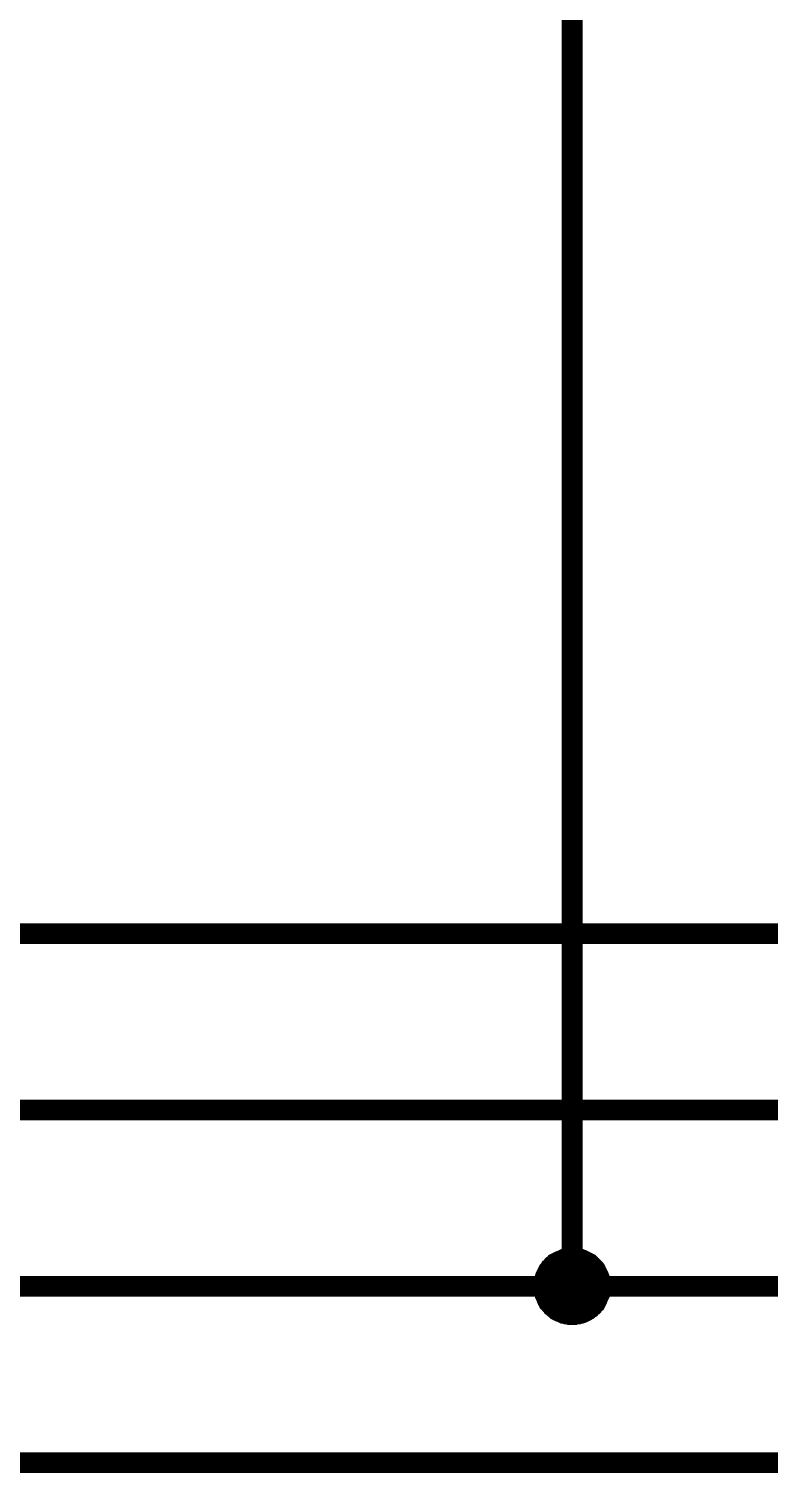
# Model space of a CAD drawing. Header units: millimetres. Extents: x 0 to 594, y 0 to 420.
# Drawn here: x 272.56 to 283.22, y 120.84 to 141.65 of the extents above; entities that cross this region are included whole.
import ezdxf

# ---------------------------------------------------------------- set-up
doc = ezdxf.new("R2010")
doc.units = ezdxf.units.MM
doc.layers.add('Sheet', color=255, linetype='Continuous')

msp = doc.modelspace()

# ---------------------------------------------------------------- linework, layer by layer
at = {"layer": 'Sheet', "color": 0}
for points, const_width in [([(280.385, 142.297), (280.385, 123.532)], 0.3), ([(296.989, 128.612), (258.383, 128.612), (251.387, 128.612)], 0.3), ([(296.989, 126.072), (269.389, 126.072), (251.387, 126.072)], 0.3), ([(279.877, 123.532), (279.877, 123.564), (279.877, 123.585), (279.887, 123.606), (279.887, 123.638), (279.898, 123.659), (279.898, 123.68), (279.909, 123.712), (279.919, 123.733), (279.93, 123.754), (279.94, 123.775), (279.951, 123.796), (279.961, 123.818), (279.983, 123.839), (279.993, 123.86), (280.014, 123.871), (280.025, 123.892), (280.046, 123.913), (280.067, 123.923), (280.078, 123.945), (280.099, 123.955), (280.12, 123.966), (280.141, 123.976), (280.163, 123.987), (280.194, 123.998), (280.215, 124.008), (280.237, 124.019), (280.258, 124.029), (280.279, 124.029), (280.311, 124.029), (280.332, 124.04), (280.364, 124.04), (280.385, 124.04)], 0.0991), ([(279.877, 123.532), (279.877, 123.564), (279.877, 123.585), (279.887, 123.606), (279.887, 123.638), (279.898, 123.659), (279.898, 123.68), (279.909, 123.712), (279.919, 123.733), (279.93, 123.754), (279.94, 123.775), (279.951, 123.796), (279.961, 123.818), (279.983, 123.839), (279.993, 123.86), (280.014, 123.871), (280.025, 123.892), (280.046, 123.913), (280.067, 123.923), (280.078, 123.945), (280.099, 123.955), (280.12, 123.966), (280.141, 123.976), (280.163, 123.987), (280.194, 123.998), (280.215, 124.008), (280.237, 124.019), (280.258, 124.029), (280.279, 124.029), (280.311, 124.029), (280.332, 124.04), (280.364, 124.04), (280.385, 124.04)], 0.0991), ([(279.877, 123.532), (279.877, 123.564), (279.877, 123.585), (279.887, 123.606), (279.887, 123.638), (279.898, 123.659), (279.898, 123.68), (279.909, 123.712), (279.919, 123.733), (279.93, 123.754), (279.94, 123.775), (279.951, 123.796), (279.961, 123.818), (279.983, 123.839), (279.993, 123.86), (280.014, 123.871), (280.025, 123.892), (280.046, 123.913), (280.067, 123.923), (280.078, 123.945), (280.099, 123.955), (280.12, 123.966), (280.141, 123.976), (280.163, 123.987), (280.194, 123.998), (280.215, 124.008), (280.237, 124.019), (280.258, 124.029), (280.279, 124.029), (280.311, 124.029), (280.332, 124.04), (280.364, 124.04), (280.385, 124.04)], 0.0991), ([(279.877, 123.532), (279.877, 123.564), (279.877, 123.585), (279.887, 123.606), (279.887, 123.638), (279.898, 123.659), (279.898, 123.68), (279.909, 123.712), (279.919, 123.733), (279.93, 123.754), (279.94, 123.775), (279.951, 123.796), (279.961, 123.818), (279.983, 123.839), (279.993, 123.86), (280.014, 123.871), (280.025, 123.892), (280.046, 123.913), (280.067, 123.923), (280.078, 123.945), (280.099, 123.955), (280.12, 123.966), (280.141, 123.976), (280.163, 123.987), (280.194, 123.998), (280.215, 124.008), (280.237, 124.019), (280.258, 124.029), (280.279, 124.029), (280.311, 124.029), (280.332, 124.04), (280.364, 124.04), (280.385, 124.04)], 0.0991), ([(279.877, 123.532), (279.877, 123.564), (279.877, 123.585), (279.887, 123.606), (279.887, 123.638), (279.898, 123.659), (279.898, 123.68), (279.909, 123.712), (279.919, 123.733), (279.93, 123.754), (279.94, 123.775), (279.951, 123.796), (279.961, 123.818), (279.983, 123.839), (279.993, 123.86), (280.014, 123.871), (280.025, 123.892), (280.046, 123.913), (280.067, 123.923), (280.078, 123.945), (280.099, 123.955), (280.12, 123.966), (280.141, 123.976), (280.163, 123.987), (280.194, 123.998), (280.215, 124.008), (280.237, 124.019), (280.258, 124.029), (280.279, 124.029), (280.311, 124.029), (280.332, 124.04), (280.364, 124.04), (280.385, 124.04)], 0.0991), ([(279.877, 123.532), (279.877, 123.564), (279.877, 123.585), (279.887, 123.606), (279.887, 123.638), (279.898, 123.659), (279.898, 123.68), (279.909, 123.712), (279.919, 123.733), (279.93, 123.754), (279.94, 123.775), (279.951, 123.796), (279.961, 123.818), (279.983, 123.839), (279.993, 123.86), (280.014, 123.871), (280.025, 123.892), (280.046, 123.913), (280.067, 123.923), (280.078, 123.945), (280.099, 123.955), (280.12, 123.966), (280.141, 123.976), (280.163, 123.987), (280.194, 123.998), (280.215, 124.008), (280.237, 124.019), (280.258, 124.029), (280.279, 124.029), (280.311, 124.029), (280.332, 124.04), (280.364, 124.04), (280.385, 124.04)], 0.0991), ([(279.877, 123.532), (279.877, 123.564), (279.877, 123.585), (279.887, 123.606), (279.887, 123.638), (279.898, 123.659), (279.898, 123.68), (279.909, 123.712), (279.919, 123.733), (279.93, 123.754), (279.94, 123.775), (279.951, 123.796), (279.961, 123.818), (279.983, 123.839), (279.993, 123.86), (280.014, 123.871), (280.025, 123.892), (280.046, 123.913), (280.067, 123.923), (280.078, 123.945), (280.099, 123.955), (280.12, 123.966), (280.141, 123.976), (280.163, 123.987), (280.194, 123.998), (280.215, 124.008), (280.237, 124.019), (280.258, 124.029), (280.279, 124.029), (280.311, 124.029), (280.332, 124.04), (280.364, 124.04), (280.385, 124.04)], 0.0991), ([(279.877, 123.532), (279.877, 123.564), (279.877, 123.585), (279.887, 123.606), (279.887, 123.638), (279.898, 123.659), (279.898, 123.68), (279.909, 123.712), (279.919, 123.733), (279.93, 123.754), (279.94, 123.775), (279.951, 123.796), (279.961, 123.818), (279.983, 123.839), (279.993, 123.86), (280.014, 123.871), (280.025, 123.892), (280.046, 123.913), (280.067, 123.923), (280.078, 123.945), (280.099, 123.955), (280.12, 123.966), (280.141, 123.976), (280.163, 123.987), (280.194, 123.998), (280.215, 124.008), (280.237, 124.019), (280.258, 124.029), (280.279, 124.029), (280.311, 124.029), (280.332, 124.04), (280.364, 124.04), (280.385, 124.04)], 0.0991), ([(280.385, 124.04), (280.385, 124.04)], 0.0991), ([(280.385, 124.04), (280.417, 124.04), (280.438, 124.04), (280.459, 124.029), (280.491, 124.029), (280.512, 124.029), (280.533, 124.019), (280.565, 124.008), (280.586, 123.998), (280.607, 123.987), (280.628, 123.976), (280.649, 123.966), (280.671, 123.955), (280.692, 123.945), (280.713, 123.923), (280.723, 123.913), (280.745, 123.892), (280.766, 123.871), (280.776, 123.86), (280.797, 123.839), (280.808, 123.818), (280.819, 123.796), (280.829, 123.775), (280.84, 123.754), (280.85, 123.733), (280.861, 123.712), (280.872, 123.68), (280.882, 123.659), (280.882, 123.638), (280.882, 123.606), (280.893, 123.585), (280.893, 123.564), (280.893, 123.532)], 0.0991), ([(280.385, 124.04), (280.385, 124.04)], 0.0991), ([(280.385, 124.04), (280.417, 124.04), (280.438, 124.04), (280.459, 124.029), (280.491, 124.029), (280.512, 124.029), (280.533, 124.019), (280.565, 124.008), (280.586, 123.998), (280.607, 123.987), (280.628, 123.976), (280.649, 123.966), (280.671, 123.955), (280.692, 123.945), (280.713, 123.923), (280.723, 123.913), (280.745, 123.892), (280.766, 123.871), (280.776, 123.86), (280.797, 123.839), (280.808, 123.818), (280.819, 123.796), (280.829, 123.775), (280.84, 123.754), (280.85, 123.733), (280.861, 123.712), (280.872, 123.68), (280.882, 123.659), (280.882, 123.638), (280.882, 123.606), (280.893, 123.585), (280.893, 123.564), (280.893, 123.532)], 0.0991), ([(280.385, 124.04), (280.385, 124.04)], 0.0991), ([(280.385, 124.04), (280.417, 124.04), (280.438, 124.04), (280.459, 124.029), (280.491, 124.029), (280.512, 124.029), (280.533, 124.019), (280.565, 124.008), (280.586, 123.998), (280.607, 123.987), (280.628, 123.976), (280.649, 123.966), (280.671, 123.955), (280.692, 123.945), (280.713, 123.923), (280.723, 123.913), (280.745, 123.892), (280.766, 123.871), (280.776, 123.86), (280.797, 123.839), (280.808, 123.818), (280.819, 123.796), (280.829, 123.775), (280.84, 123.754), (280.85, 123.733), (280.861, 123.712), (280.872, 123.68), (280.882, 123.659), (280.882, 123.638), (280.882, 123.606), (280.893, 123.585), (280.893, 123.564), (280.893, 123.532)], 0.0991), ([(280.385, 124.04), (280.385, 124.04)], 0.0991), ([(280.385, 124.04), (280.417, 124.04), (280.438, 124.04), (280.459, 124.029), (280.491, 124.029), (280.512, 124.029), (280.533, 124.019), (280.565, 124.008), (280.586, 123.998), (280.607, 123.987), (280.628, 123.976), (280.649, 123.966), (280.671, 123.955), (280.692, 123.945), (280.713, 123.923), (280.723, 123.913), (280.745, 123.892), (280.766, 123.871), (280.776, 123.86), (280.797, 123.839), (280.808, 123.818), (280.819, 123.796), (280.829, 123.775), (280.84, 123.754), (280.85, 123.733), (280.861, 123.712), (280.872, 123.68), (280.882, 123.659), (280.882, 123.638), (280.882, 123.606), (280.893, 123.585), (280.893, 123.564), (280.893, 123.532)], 0.0991), ([(280.385, 124.04), (280.385, 124.04)], 0.0991), ([(280.385, 124.04), (280.417, 124.04), (280.438, 124.04), (280.459, 124.029), (280.491, 124.029), (280.512, 124.029), (280.533, 124.019), (280.565, 124.008), (280.586, 123.998), (280.607, 123.987), (280.628, 123.976), (280.649, 123.966), (280.671, 123.955), (280.692, 123.945), (280.713, 123.923), (280.723, 123.913), (280.745, 123.892), (280.766, 123.871), (280.776, 123.86), (280.797, 123.839), (280.808, 123.818), (280.819, 123.796), (280.829, 123.775), (280.84, 123.754), (280.85, 123.733), (280.861, 123.712), (280.872, 123.68), (280.882, 123.659), (280.882, 123.638), (280.882, 123.606), (280.893, 123.585), (280.893, 123.564), (280.893, 123.532)], 0.0991), ([(280.385, 124.04), (280.385, 124.04)], 0.0991), ([(280.385, 124.04), (280.417, 124.04), (280.438, 124.04), (280.459, 124.029), (280.491, 124.029), (280.512, 124.029), (280.533, 124.019), (280.565, 124.008), (280.586, 123.998), (280.607, 123.987), (280.628, 123.976), (280.649, 123.966), (280.671, 123.955), (280.692, 123.945), (280.713, 123.923), (280.723, 123.913), (280.745, 123.892), (280.766, 123.871), (280.776, 123.86), (280.797, 123.839), (280.808, 123.818), (280.819, 123.796), (280.829, 123.775), (280.84, 123.754), (280.85, 123.733), (280.861, 123.712), (280.872, 123.68), (280.882, 123.659), (280.882, 123.638), (280.882, 123.606), (280.893, 123.585), (280.893, 123.564), (280.893, 123.532)], 0.0991), ([(280.385, 124.04), (280.385, 124.04)], 0.0991), ([(280.385, 124.04), (280.417, 124.04), (280.438, 124.04), (280.459, 124.029), (280.491, 124.029), (280.512, 124.029), (280.533, 124.019), (280.565, 124.008), (280.586, 123.998), (280.607, 123.987), (280.628, 123.976), (280.649, 123.966), (280.671, 123.955), (280.692, 123.945), (280.713, 123.923), (280.723, 123.913), (280.745, 123.892), (280.766, 123.871), (280.776, 123.86), (280.797, 123.839), (280.808, 123.818), (280.819, 123.796), (280.829, 123.775), (280.84, 123.754), (280.85, 123.733), (280.861, 123.712), (280.872, 123.68), (280.882, 123.659), (280.882, 123.638), (280.882, 123.606), (280.893, 123.585), (280.893, 123.564), (280.893, 123.532)], 0.0991), ([(280.385, 124.04), (280.385, 124.04)], 0.0991), ([(280.385, 124.04), (280.417, 124.04), (280.438, 124.04), (280.459, 124.029), (280.491, 124.029), (280.512, 124.029), (280.533, 124.019), (280.565, 124.008), (280.586, 123.998), (280.607, 123.987), (280.628, 123.976), (280.649, 123.966), (280.671, 123.955), (280.692, 123.945), (280.713, 123.923), (280.723, 123.913), (280.745, 123.892), (280.766, 123.871), (280.776, 123.86), (280.797, 123.839), (280.808, 123.818), (280.819, 123.796), (280.829, 123.775), (280.84, 123.754), (280.85, 123.733), (280.861, 123.712), (280.872, 123.68), (280.882, 123.659), (280.882, 123.638), (280.882, 123.606), (280.893, 123.585), (280.893, 123.564), (280.893, 123.532)], 0.0991), ([(296.989, 123.532), (280.385, 123.532), (251.387, 123.532)], 0.3), ([(280.385, 123.024), (280.364, 123.024), (280.332, 123.024), (280.311, 123.034), (280.279, 123.034), (280.258, 123.045), (280.237, 123.045), (280.215, 123.056), (280.194, 123.066), (280.163, 123.077), (280.141, 123.087), (280.12, 123.098), (280.099, 123.109), (280.078, 123.13), (280.067, 123.14), (280.046, 123.161), (280.025, 123.172), (280.014, 123.193), (279.993, 123.214), (279.983, 123.225), (279.961, 123.246), (279.951, 123.267), (279.94, 123.288), (279.93, 123.31), (279.919, 123.341), (279.909, 123.363), (279.898, 123.384), (279.898, 123.405), (279.887, 123.426), (279.887, 123.458), (279.877, 123.479), (279.877, 123.511), (279.877, 123.532)], 0.0991), ([(279.877, 123.532), (279.877, 123.532)], 0.0991), ([(280.385, 123.024), (280.364, 123.024), (280.332, 123.024), (280.311, 123.034), (280.279, 123.034), (280.258, 123.045), (280.237, 123.045), (280.215, 123.056), (280.194, 123.066), (280.163, 123.077), (280.141, 123.087), (280.12, 123.098), (280.099, 123.109), (280.078, 123.13), (280.067, 123.14), (280.046, 123.161), (280.025, 123.172), (280.014, 123.193), (279.993, 123.214), (279.983, 123.225), (279.961, 123.246), (279.951, 123.267), (279.94, 123.288), (279.93, 123.31), (279.919, 123.341), (279.909, 123.363), (279.898, 123.384), (279.898, 123.405), (279.887, 123.426), (279.887, 123.458), (279.877, 123.479), (279.877, 123.511), (279.877, 123.532)], 0.0991), ([(279.877, 123.532), (279.877, 123.532)], 0.0991), ([(280.385, 123.024), (280.364, 123.024), (280.332, 123.024), (280.311, 123.034), (280.279, 123.034), (280.258, 123.045), (280.237, 123.045), (280.215, 123.056), (280.194, 123.066), (280.163, 123.077), (280.141, 123.087), (280.12, 123.098), (280.099, 123.109), (280.078, 123.13), (280.067, 123.14), (280.046, 123.161), (280.025, 123.172), (280.014, 123.193), (279.993, 123.214), (279.983, 123.225), (279.961, 123.246), (279.951, 123.267), (279.94, 123.288), (279.93, 123.31), (279.919, 123.341), (279.909, 123.363), (279.898, 123.384), (279.898, 123.405), (279.887, 123.426), (279.887, 123.458), (279.877, 123.479), (279.877, 123.511), (279.877, 123.532)], 0.0991), ([(279.877, 123.532), (279.877, 123.532)], 0.0991), ([(280.385, 123.024), (280.364, 123.024), (280.332, 123.024), (280.311, 123.034), (280.279, 123.034), (280.258, 123.045), (280.237, 123.045), (280.215, 123.056), (280.194, 123.066), (280.163, 123.077), (280.141, 123.087), (280.12, 123.098), (280.099, 123.109), (280.078, 123.13), (280.067, 123.14), (280.046, 123.161), (280.025, 123.172), (280.014, 123.193), (279.993, 123.214), (279.983, 123.225), (279.961, 123.246), (279.951, 123.267), (279.94, 123.288), (279.93, 123.31), (279.919, 123.341), (279.909, 123.363), (279.898, 123.384), (279.898, 123.405), (279.887, 123.426), (279.887, 123.458), (279.877, 123.479), (279.877, 123.511), (279.877, 123.532)], 0.0991), ([(279.877, 123.532), (279.877, 123.532)], 0.0991), ([(280.385, 123.024), (280.364, 123.024), (280.332, 123.024), (280.311, 123.034), (280.279, 123.034), (280.258, 123.045), (280.237, 123.045), (280.215, 123.056), (280.194, 123.066), (280.163, 123.077), (280.141, 123.087), (280.12, 123.098), (280.099, 123.109), (280.078, 123.13), (280.067, 123.14), (280.046, 123.161), (280.025, 123.172), (280.014, 123.193), (279.993, 123.214), (279.983, 123.225), (279.961, 123.246), (279.951, 123.267), (279.94, 123.288), (279.93, 123.31), (279.919, 123.341), (279.909, 123.363), (279.898, 123.384), (279.898, 123.405), (279.887, 123.426), (279.887, 123.458), (279.877, 123.479), (279.877, 123.511), (279.877, 123.532)], 0.0991), ([(279.877, 123.532), (279.877, 123.532)], 0.0991), ([(280.385, 123.024), (280.364, 123.024), (280.332, 123.024), (280.311, 123.034), (280.279, 123.034), (280.258, 123.045), (280.237, 123.045), (280.215, 123.056), (280.194, 123.066), (280.163, 123.077), (280.141, 123.087), (280.12, 123.098), (280.099, 123.109), (280.078, 123.13), (280.067, 123.14), (280.046, 123.161), (280.025, 123.172), (280.014, 123.193), (279.993, 123.214), (279.983, 123.225), (279.961, 123.246), (279.951, 123.267), (279.94, 123.288), (279.93, 123.31), (279.919, 123.341), (279.909, 123.363), (279.898, 123.384), (279.898, 123.405), (279.887, 123.426), (279.887, 123.458), (279.877, 123.479), (279.877, 123.511), (279.877, 123.532)], 0.0991), ([(279.877, 123.532), (279.877, 123.532)], 0.0991), ([(280.385, 123.024), (280.364, 123.024), (280.332, 123.024), (280.311, 123.034), (280.279, 123.034), (280.258, 123.045), (280.237, 123.045), (280.215, 123.056), (280.194, 123.066), (280.163, 123.077), (280.141, 123.087), (280.12, 123.098), (280.099, 123.109), (280.078, 123.13), (280.067, 123.14), (280.046, 123.161), (280.025, 123.172), (280.014, 123.193), (279.993, 123.214), (279.983, 123.225), (279.961, 123.246), (279.951, 123.267), (279.94, 123.288), (279.93, 123.31), (279.919, 123.341), (279.909, 123.363), (279.898, 123.384), (279.898, 123.405), (279.887, 123.426), (279.887, 123.458), (279.877, 123.479), (279.877, 123.511), (279.877, 123.532)], 0.0991), ([(279.877, 123.532), (279.877, 123.532)], 0.0991), ([(280.385, 123.024), (280.364, 123.024), (280.332, 123.024), (280.311, 123.034), (280.279, 123.034), (280.258, 123.045), (280.237, 123.045), (280.215, 123.056), (280.194, 123.066), (280.163, 123.077), (280.141, 123.087), (280.12, 123.098), (280.099, 123.109), (280.078, 123.13), (280.067, 123.14), (280.046, 123.161), (280.025, 123.172), (280.014, 123.193), (279.993, 123.214), (279.983, 123.225), (279.961, 123.246), (279.951, 123.267), (279.94, 123.288), (279.93, 123.31), (279.919, 123.341), (279.909, 123.363), (279.898, 123.384), (279.898, 123.405), (279.887, 123.426), (279.887, 123.458), (279.877, 123.479), (279.877, 123.511), (279.877, 123.532)], 0.0991), ([(279.877, 123.532), (279.877, 123.532)], 0.0991), ([(280.893, 123.532), (280.893, 123.511), (280.893, 123.479), (280.882, 123.458), (280.882, 123.426), (280.882, 123.405), (280.872, 123.384), (280.861, 123.363), (280.85, 123.341), (280.84, 123.31), (280.829, 123.288), (280.819, 123.267), (280.808, 123.246), (280.797, 123.225), (280.776, 123.214), (280.766, 123.193), (280.745, 123.172), (280.723, 123.161), (280.713, 123.14), (280.692, 123.13), (280.671, 123.109), (280.649, 123.098), (280.628, 123.087), (280.607, 123.077), (280.586, 123.066), (280.565, 123.056), (280.533, 123.045), (280.512, 123.045), (280.491, 123.034), (280.459, 123.034), (280.438, 123.024), (280.417, 123.024), (280.385, 123.024)], 0.0991), ([(280.893, 123.532), (280.893, 123.511), (280.893, 123.479), (280.882, 123.458), (280.882, 123.426), (280.882, 123.405), (280.872, 123.384), (280.861, 123.363), (280.85, 123.341), (280.84, 123.31), (280.829, 123.288), (280.819, 123.267), (280.808, 123.246), (280.797, 123.225), (280.776, 123.214), (280.766, 123.193), (280.745, 123.172), (280.723, 123.161), (280.713, 123.14), (280.692, 123.13), (280.671, 123.109), (280.649, 123.098), (280.628, 123.087), (280.607, 123.077), (280.586, 123.066), (280.565, 123.056), (280.533, 123.045), (280.512, 123.045), (280.491, 123.034), (280.459, 123.034), (280.438, 123.024), (280.417, 123.024), (280.385, 123.024)], 0.0991), ([(280.893, 123.532), (280.893, 123.511), (280.893, 123.479), (280.882, 123.458), (280.882, 123.426), (280.882, 123.405), (280.872, 123.384), (280.861, 123.363), (280.85, 123.341), (280.84, 123.31), (280.829, 123.288), (280.819, 123.267), (280.808, 123.246), (280.797, 123.225), (280.776, 123.214), (280.766, 123.193), (280.745, 123.172), (280.723, 123.161), (280.713, 123.14), (280.692, 123.13), (280.671, 123.109), (280.649, 123.098), (280.628, 123.087), (280.607, 123.077), (280.586, 123.066), (280.565, 123.056), (280.533, 123.045), (280.512, 123.045), (280.491, 123.034), (280.459, 123.034), (280.438, 123.024), (280.417, 123.024), (280.385, 123.024)], 0.0991), ([(280.893, 123.532), (280.893, 123.511), (280.893, 123.479), (280.882, 123.458), (280.882, 123.426), (280.882, 123.405), (280.872, 123.384), (280.861, 123.363), (280.85, 123.341), (280.84, 123.31), (280.829, 123.288), (280.819, 123.267), (280.808, 123.246), (280.797, 123.225), (280.776, 123.214), (280.766, 123.193), (280.745, 123.172), (280.723, 123.161), (280.713, 123.14), (280.692, 123.13), (280.671, 123.109), (280.649, 123.098), (280.628, 123.087), (280.607, 123.077), (280.586, 123.066), (280.565, 123.056), (280.533, 123.045), (280.512, 123.045), (280.491, 123.034), (280.459, 123.034), (280.438, 123.024), (280.417, 123.024), (280.385, 123.024)], 0.0991), ([(280.893, 123.532), (280.893, 123.511), (280.893, 123.479), (280.882, 123.458), (280.882, 123.426), (280.882, 123.405), (280.872, 123.384), (280.861, 123.363), (280.85, 123.341), (280.84, 123.31), (280.829, 123.288), (280.819, 123.267), (280.808, 123.246), (280.797, 123.225), (280.776, 123.214), (280.766, 123.193), (280.745, 123.172), (280.723, 123.161), (280.713, 123.14), (280.692, 123.13), (280.671, 123.109), (280.649, 123.098), (280.628, 123.087), (280.607, 123.077), (280.586, 123.066), (280.565, 123.056), (280.533, 123.045), (280.512, 123.045), (280.491, 123.034), (280.459, 123.034), (280.438, 123.024), (280.417, 123.024), (280.385, 123.024)], 0.0991), ([(280.893, 123.532), (280.893, 123.511), (280.893, 123.479), (280.882, 123.458), (280.882, 123.426), (280.882, 123.405), (280.872, 123.384), (280.861, 123.363), (280.85, 123.341), (280.84, 123.31), (280.829, 123.288), (280.819, 123.267), (280.808, 123.246), (280.797, 123.225), (280.776, 123.214), (280.766, 123.193), (280.745, 123.172), (280.723, 123.161), (280.713, 123.14), (280.692, 123.13), (280.671, 123.109), (280.649, 123.098), (280.628, 123.087), (280.607, 123.077), (280.586, 123.066), (280.565, 123.056), (280.533, 123.045), (280.512, 123.045), (280.491, 123.034), (280.459, 123.034), (280.438, 123.024), (280.417, 123.024), (280.385, 123.024)], 0.0991), ([(280.893, 123.532), (280.893, 123.511), (280.893, 123.479), (280.882, 123.458), (280.882, 123.426), (280.882, 123.405), (280.872, 123.384), (280.861, 123.363), (280.85, 123.341), (280.84, 123.31), (280.829, 123.288), (280.819, 123.267), (280.808, 123.246), (280.797, 123.225), (280.776, 123.214), (280.766, 123.193), (280.745, 123.172), (280.723, 123.161), (280.713, 123.14), (280.692, 123.13), (280.671, 123.109), (280.649, 123.098), (280.628, 123.087), (280.607, 123.077), (280.586, 123.066), (280.565, 123.056), (280.533, 123.045), (280.512, 123.045), (280.491, 123.034), (280.459, 123.034), (280.438, 123.024), (280.417, 123.024), (280.385, 123.024)], 0.0991), ([(280.893, 123.532), (280.893, 123.511), (280.893, 123.479), (280.882, 123.458), (280.882, 123.426), (280.882, 123.405), (280.872, 123.384), (280.861, 123.363), (280.85, 123.341), (280.84, 123.31), (280.829, 123.288), (280.819, 123.267), (280.808, 123.246), (280.797, 123.225), (280.776, 123.214), (280.766, 123.193), (280.745, 123.172), (280.723, 123.161), (280.713, 123.14), (280.692, 123.13), (280.671, 123.109), (280.649, 123.098), (280.628, 123.087), (280.607, 123.077), (280.586, 123.066), (280.565, 123.056), (280.533, 123.045), (280.512, 123.045), (280.491, 123.034), (280.459, 123.034), (280.438, 123.024), (280.417, 123.024), (280.385, 123.024)], 0.0991), ([(280.893, 123.532), (280.893, 123.532), (280.893, 123.532), (280.893, 123.532), (280.893, 123.532), (280.893, 123.532), (280.893, 123.532), (280.893, 123.532), (280.893, 123.532), (280.893, 123.532), (280.893, 123.532), (280.893, 123.532), (280.893, 123.532), (280.893, 123.532), (280.893, 123.532), (280.893, 123.532), (280.893, 123.532), (280.893, 123.532), (280.893, 123.532), (280.893, 123.532), (280.893, 123.532), (280.893, 123.532), (280.893, 123.532), (280.893, 123.532), (280.893, 123.532), (280.893, 123.532), (280.893, 123.532), (280.893, 123.532), (280.893, 123.532), (280.893, 123.532), (280.893, 123.532), (280.893, 123.532), (280.893, 123.532)], 0.0991), ([(280.893, 123.532), (280.893, 123.532)], 0.0991), ([(280.893, 123.532), (280.893, 123.532), (280.893, 123.532), (280.893, 123.532), (280.893, 123.532), (280.893, 123.532), (280.893, 123.532), (280.893, 123.532), (280.893, 123.532), (280.893, 123.532), (280.893, 123.532), (280.893, 123.532), (280.893, 123.532), (280.893, 123.532), (280.893, 123.532), (280.893, 123.532), (280.893, 123.532), (280.893, 123.532), (280.893, 123.532), (280.893, 123.532), (280.893, 123.532), (280.893, 123.532), (280.893, 123.532), (280.893, 123.532), (280.893, 123.532), (280.893, 123.532), (280.893, 123.532), (280.893, 123.532), (280.893, 123.532), (280.893, 123.532), (280.893, 123.532), (280.893, 123.532), (280.893, 123.532)], 0.0991), ([(280.893, 123.532), (280.893, 123.532)], 0.0991), ([(280.893, 123.532), (280.893, 123.532), (280.893, 123.532), (280.893, 123.532), (280.893, 123.532), (280.893, 123.532), (280.893, 123.532), (280.893, 123.532), (280.893, 123.532), (280.893, 123.532), (280.893, 123.532), (280.893, 123.532), (280.893, 123.532), (280.893, 123.532), (280.893, 123.532), (280.893, 123.532), (280.893, 123.532), (280.893, 123.532), (280.893, 123.532), (280.893, 123.532), (280.893, 123.532), (280.893, 123.532), (280.893, 123.532), (280.893, 123.532), (280.893, 123.532), (280.893, 123.532), (280.893, 123.532), (280.893, 123.532), (280.893, 123.532), (280.893, 123.532), (280.893, 123.532), (280.893, 123.532), (280.893, 123.532)], 0.0991), ([(280.893, 123.532), (280.893, 123.532)], 0.0991), ([(280.893, 123.532), (280.893, 123.532), (280.893, 123.532), (280.893, 123.532), (280.893, 123.532), (280.893, 123.532), (280.893, 123.532), (280.893, 123.532), (280.893, 123.532), (280.893, 123.532), (280.893, 123.532), (280.893, 123.532), (280.893, 123.532), (280.893, 123.532), (280.893, 123.532), (280.893, 123.532), (280.893, 123.532), (280.893, 123.532), (280.893, 123.532), (280.893, 123.532), (280.893, 123.532), (280.893, 123.532), (280.893, 123.532), (280.893, 123.532), (280.893, 123.532), (280.893, 123.532), (280.893, 123.532), (280.893, 123.532), (280.893, 123.532), (280.893, 123.532), (280.893, 123.532), (280.893, 123.532), (280.893, 123.532)], 0.0991), ([(280.893, 123.532), (280.893, 123.532)], 0.0991), ([(280.893, 123.532), (280.893, 123.532), (280.893, 123.532), (280.893, 123.532), (280.893, 123.532), (280.893, 123.532), (280.893, 123.532), (280.893, 123.532), (280.893, 123.532), (280.893, 123.532), (280.893, 123.532), (280.893, 123.532), (280.893, 123.532), (280.893, 123.532), (280.893, 123.532), (280.893, 123.532), (280.893, 123.532), (280.893, 123.532), (280.893, 123.532), (280.893, 123.532), (280.893, 123.532), (280.893, 123.532), (280.893, 123.532), (280.893, 123.532), (280.893, 123.532), (280.893, 123.532), (280.893, 123.532), (280.893, 123.532), (280.893, 123.532), (280.893, 123.532), (280.893, 123.532), (280.893, 123.532), (280.893, 123.532)], 0.0991), ([(280.893, 123.532), (280.893, 123.532)], 0.0991), ([(280.893, 123.532), (280.893, 123.532), (280.893, 123.532), (280.893, 123.532), (280.893, 123.532), (280.893, 123.532), (280.893, 123.532), (280.893, 123.532), (280.893, 123.532), (280.893, 123.532), (280.893, 123.532), (280.893, 123.532), (280.893, 123.532), (280.893, 123.532), (280.893, 123.532), (280.893, 123.532), (280.893, 123.532), (280.893, 123.532), (280.893, 123.532), (280.893, 123.532), (280.893, 123.532), (280.893, 123.532), (280.893, 123.532), (280.893, 123.532), (280.893, 123.532), (280.893, 123.532), (280.893, 123.532), (280.893, 123.532), (280.893, 123.532), (280.893, 123.532), (280.893, 123.532), (280.893, 123.532), (280.893, 123.532)], 0.0991), ([(280.893, 123.532), (280.893, 123.532)], 0.0991), ([(280.893, 123.532), (280.893, 123.532), (280.893, 123.532), (280.893, 123.532), (280.893, 123.532), (280.893, 123.532), (280.893, 123.532), (280.893, 123.532), (280.893, 123.532), (280.893, 123.532), (280.893, 123.532), (280.893, 123.532), (280.893, 123.532), (280.893, 123.532), (280.893, 123.532), (280.893, 123.532), (280.893, 123.532), (280.893, 123.532), (280.893, 123.532), (280.893, 123.532), (280.893, 123.532), (280.893, 123.532), (280.893, 123.532), (280.893, 123.532), (280.893, 123.532), (280.893, 123.532), (280.893, 123.532), (280.893, 123.532), (280.893, 123.532), (280.893, 123.532), (280.893, 123.532), (280.893, 123.532), (280.893, 123.532)], 0.0991), ([(280.893, 123.532), (280.893, 123.532)], 0.0991), ([(280.893, 123.532), (280.893, 123.532), (280.893, 123.532), (280.893, 123.532), (280.893, 123.532), (280.893, 123.532), (280.893, 123.532), (280.893, 123.532), (280.893, 123.532), (280.893, 123.532), (280.893, 123.532), (280.893, 123.532), (280.893, 123.532), (280.893, 123.532), (280.893, 123.532), (280.893, 123.532), (280.893, 123.532), (280.893, 123.532), (280.893, 123.532), (280.893, 123.532), (280.893, 123.532), (280.893, 123.532), (280.893, 123.532), (280.893, 123.532), (280.893, 123.532), (280.893, 123.532), (280.893, 123.532), (280.893, 123.532), (280.893, 123.532), (280.893, 123.532), (280.893, 123.532), (280.893, 123.532), (280.893, 123.532)], 0.0991), ([(280.893, 123.532), (280.893, 123.532)], 0.0991), ([(291.38, 120.992), (251.387, 120.992)], 0.3)]:
    msp.add_lwpolyline(points, dxfattribs=dict(at, const_width=const_width))
at = {"layer": 'Sheet', "color": 0, "const_width": 0.508}
msp.add_lwpolyline([(280.126, 123.54, 1), (280.634, 123.54, 1)], format="xyb", close=True, dxfattribs=at)

doc.saveas('drawing.dxf')
